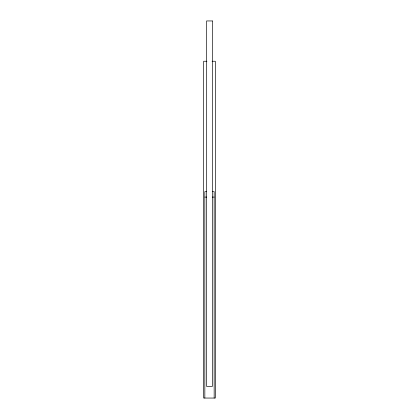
<?xml version="1.0" encoding="UTF-8"?>
<svg xmlns="http://www.w3.org/2000/svg" width="419" height="419" viewBox="0 0 419 419"><rect width="100%" height="100%" fill="white"/><g stroke="black" fill="none" stroke-linecap="round" stroke-linejoin="round"><path stroke-width="0.63" d="M206.907 61.247L203.671 61.247L203.671 398.05L215.329 398.05L215.329 61.247L212.093 61.247M206.703 191.635L204.839 191.635L204.839 398.05M212.297 191.635L214.161 191.635L214.161 398.05M204.839 197.092L206.703 197.092M212.297 197.092L214.161 197.092M212.412 20.95L206.588 20.95L206.588 386.391L212.412 386.391L212.412 20.95"/></g></svg>
